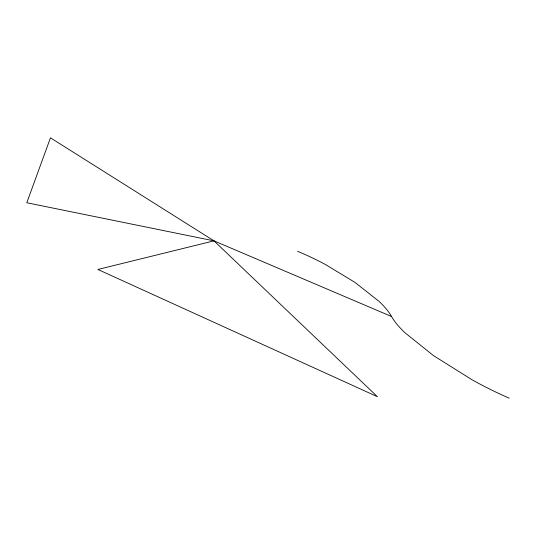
<?xml version="1.0" encoding="UTF-8"?>
<svg xmlns="http://www.w3.org/2000/svg" width="536" height="536" viewBox="0 0 536 536"><rect width="100%" height="100%" fill="white"/><g stroke="black" fill="none" stroke-linecap="round" stroke-linejoin="round"><path stroke-width="0.8" d="M213.985 240.852L97.887 269.467L377.404 396.7L213.985 240.852L50.464 137.819L26.8 202.749L213.985 240.852L391.555 316.521A130.59 38.894 21.8 0 0 405.129 332.876L433.51 355.629L471.714 379.575A134.362 40.327 22.4 0 0 509.2 398.181M391.555 316.521A131.735 44.113 17.6 0 0 378.831 301.199L354.892 282.351L325.426 264.509A128.801 42.237 17.2 0 0 297.56 251.29"/></g></svg>
